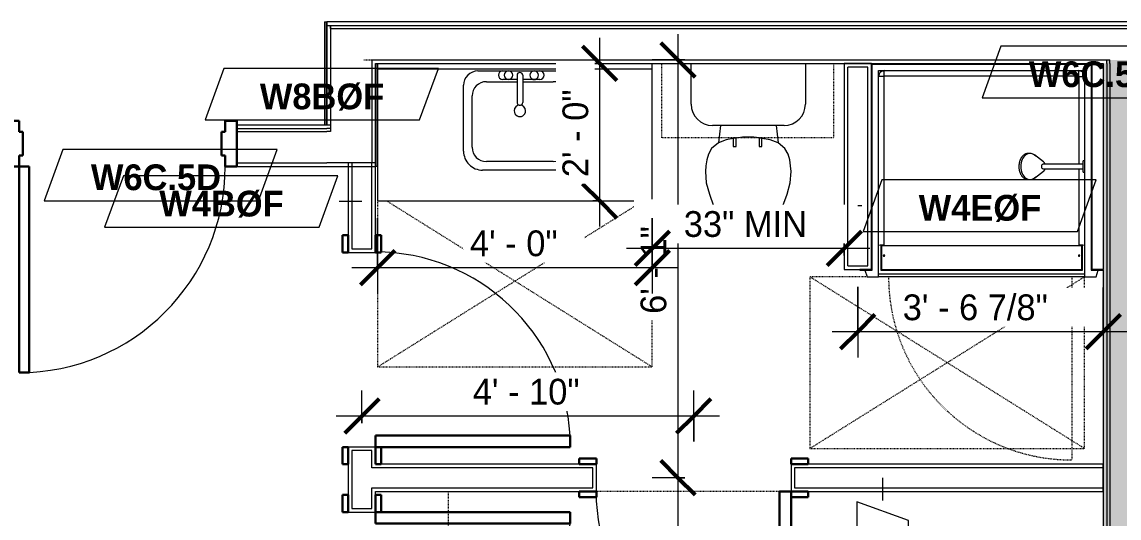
# Model space of a CAD drawing. Header units: inches. Extents: x -4010 to -1872, y 9846 to 12241.
# Drawn here: x -3128.9 to -2937.2, y 10294 to 10380.7 of the extents above; entities that cross this region are included whole.
import ezdxf

# ---------------------------------------------------------------- set-up
doc = ezdxf.new("R2010")
doc.units = ezdxf.units.IN
doc.header["$MEASUREMENT"] = 0
doc.linetypes.add('Dash', pattern=[0.25, 0.125, -0.125])
doc.linetypes.add('Dash 3_32_', pattern=[0.1875, 0.09375, -0.09375])
for name, color, linetype, lineweight in [('0-1', 7, 'Continuous', 5), ('0-3', 8, 'Continuous', 9), ('A-ANNO-DIMS', 211, 'Continuous', 9), ('A-ANNO-DIMS-48', 211, 'Continuous', 9), ('A-DETL-1', 90, 'Dash 3_32_', 18), ('A-DOOR-1', 7, 'Continuous', 9), ('A-DOOR-2', 10, 'Continuous', 30), ('A-DOOR-3', 31, 'Continuous', 9), ('A-DOOR-4', 31, 'Continuous', 30), ('A-DOOR-FRAM-2', 10, 'Continuous', 30), ('A-DOOR-FRAM-3', 31, 'Continuous', 30), ('A-GENM', 5, 'Continuous', 9), ('A-GENM-HDLN', 13, 'Dash', 9), ('A-WALL', 113, 'Continuous', 18), ('A-WALL-2', 250, 'Continuous', 18), ('A-WALL-3', 113, 'Continuous', 9), ('A-WALL-IDEN', 211, 'Continuous', 9), ('I-FURN', 30, 'Continuous', 9), ('I-FURN-HDLN', 30, 'Dash', 9), ('I-WALL-2', 241, 'Continuous', 5), ('I-WALL-3', 7, 'Continuous', 9), ('I-WALL-4', 2, 'Continuous', 9), ('P-SANR-FIXT', 6, 'Continuous', 9), ('P-SANR-FIXT-HDLN', 131, 'Dash', 9), ('Q-CASE', 31, 'Continuous', 9), ('Q-CASE-2', 31, 'Dash', 9)]:
    doc.layers.add(name, color=color, linetype=linetype, lineweight=lineweight)
doc.styles.add('Century Gothic', font='ufonts.com_century-gothic.ttf', dxfattribs={"height": 4.5})
doc.styles.add('Century Gothic_B', font='GOTHICB.TTF', dxfattribs={"height": 4.5})
doc.dimstyles.new('OD_1__HACK_2', dxfattribs={"dimscale": 12, "dimtxt": 4.698757, "dimasz": 0.5, "dimexe": 0.375, "dimexo": 0.25, "dimgap": 0.0625, "dimtad": 1, "dimdec": 4, "dimrnd": 0.0625, "dimzin": 3, "dimdsep": 46, "dimlunit": 4, "dimtxsty": 'Century Gothic', "dimblk1": 'OBLIQUE', "dimblk2": 'OBLIQUE', "dimsah": 1, "dimcen": 0.09, "dimdle": 0.375, "dimazin": 0, "dimtfac": 1, "dimtdec": 4, "dimtix": 1, "dimtmove": 0, "dimatfit": 3, "dimfxl": 1, "dimtvp": 1, "dimtfill": 1, "dimfrac": 2, "dimtolj": 1, "dimtzin": 0, "dimarcsym": 2})

# ---------------------------------------------------------------- blocks, each defined once
blk = doc.blocks.new('Basic Wall _ INT - W8BØF - _5_8 GYP - 2X8 WOOD_BATT_ - 5_8 GYP_ - ___-2320113-UNITS PLANS - 3RD FLOOR')
at = {"layer": 'I-WALL-3'}
for p, q in [((-3067.02, 10355.41), (-3067.02, 10373.41)), ((-3067.11, 10355.41), (-3067.15, 10355.41)), ((-3067.02, 10355.41), (-3067.11, 10355.41)), ((-3066.78, 10355.41), (-3067.02, 10355.41))]:
    blk.add_line(p, q, dxfattribs=at)
blk = doc.blocks.new('Basic Wall _ INT - W8BØF - _5_8 GYP - 2X8 WOOD_BATT_ - 5_8 GYP_ - ___-2320112-UNITS PLANS - 3RD FLOOR')
at = {"layer": 'I-WALL-3'}
for p, q in [((-3076.06, 10380.66), (-3075.77, 10380.66)), ((-3076.06, 10380.66), (-3076.06, 10362.66)), ((-3075.77, 10380.66), (-3075.77, 10362.66)), ((-3075.77, 10380.66), (-3075.69, 10380.66)), ((-3075.69, 10380.66), (-3075.65, 10380.66))]:
    blk.add_line(p, q, dxfattribs=at)
blk = doc.blocks.new('HOLLOW METAL - UNIT DOOR-2191978-UNITS PLANS - 3RD FLOOR')
at = {"layer": 'A-DOOR-1'}
blk.add_arc((18, 3.875), 36, 90, 180, dxfattribs=at)
at = {"layer": 'A-DOOR-2'}
for p, q in [((18, 39.875), (16.25, 39.875)), ((16.25, 39.875), (16.25, 3.875)), ((18, 3.875), (18, 39.875)), ((16.25, 3.875), (18, 3.875))]:
    blk.add_line(p, q, dxfattribs=at)
at = {"layer": 'A-DOOR-FRAM-2'}
for p, q in [((-18, 3.875), (-20, 3.875)), ((-20, 3.875), (-20, -4.125)), ((-18, 1.9375), (-18, 3.875)), ((18, 3.875), (18, 1.9375)), ((20, 3.875), (18, 3.875)), ((20, -4.125), (20, 3.875)), ((-17.375, 1.9375), (-18, 1.9375)), ((-17.375, -2.1875), (-17.375, 1.9375)), ((18, 1.9375), (17.375, 1.9375)), ((17.375, 1.9375), (17.375, -2.1875)), ((-18, -4.125), (-18, -2.1875)), ((-18, -2.1875), (-17.375, -2.1875)), ((17.375, -2.1875), (18, -2.1875)), ((18, -2.1875), (18, -4.125)), ((-20, -4.125), (-18, -4.125)), ((18, -4.125), (20, -4.125))]:
    blk.add_line(p, q, dxfattribs=at)
blk = doc.blocks.new('CTR - 1st Phase - Common Walls_rvt-1-UNITS PLANS - 3RD FLOOR')
at = {"layer": 'I-WALL-2'}
for points in [[(-2938.84, 9988.44), (-2938.84, 10374.04), (-2939.34, 10374.04), (-2939.34, 9988.44)], [(-2938.84, 9988.44), (-2933.34, 9988.44), (-2933.34, 10374.04), (-2938.84, 10374.04), (-2938.84, 9995.9)], [(-2939.96, 9988.44), (-2939.34, 9988.44), (-2939.34, 10373.41), (-2939.96, 10373.41), (-2939.96, 9995.9)]]:
    blk.add_hatch(color=256, dxfattribs=at).paths.add_polyline_path(points, flags=0)
at = {"layer": 'A-WALL-2'}
for p, q in [((-3075.65, 10380.04), (-3075.02, 10380.04)), ((-3075.02, 10380.04), (-3067.15, 10380.04)), ((-3075.02, 10379.54), (-3075.02, 10380.04)), ((-3075.02, 10380.04), (-3075.02, 10379.54)), ((-3075.02, 10379.54), (-3067.77, 10379.54)), ((-3075.02, 10379.54), (-3075.02, 10362.66)), ((-3067.77, 10379.54), (-3067.15, 10379.54)), ((-3067.15, 10380.04), (-2814.4, 10380.04)), ((-3067.15, 10379.54), (-2814.4, 10379.54)), ((-3067.77, 10374.04), (-3067.15, 10374.04)), ((-3067.77, 10374.04), (-3067.77, 10356.04)), ((-3067.15, 10374.04), (-2939.34, 10374.04)), ((-2939.34, 10374.04), (-2938.84, 10374.04)), ((-2939.34, 10373.41), (-2939.34, 10374.04)), ((-2939.34, 10374.04), (-2938.84, 10374.04)), ((-2938.84, 10373.41), (-2938.84, 10374.04)), ((-2939.34, 10373.41), (-2939.34, 9988.44)), ((-2938.84, 10373.41), (-2938.84, 9988.44)), ((-3091.4, 10362.04), (-3075.65, 10362.04)), ((-3075.02, 10362.66), (-3075.65, 10362.66)), ((-3075.02, 10362.04), (-3075.65, 10362.04)), ((-3075.02, 10362.66), (-3075.02, 10362.04)), ((-3075.02, 10362.66), (-3075.02, 10362.04)), ((-3075.02, 10362.04), (-3075.02, 10361.54)), ((-3075.02, 10362.04), (-3075.02, 10361.54)), ((-3091.4, 10361.54), (-3075.65, 10361.54)), ((-3075.02, 10361.54), (-3075.65, 10361.54)), ((-3091.4, 10356.04), (-3075.65, 10356.04)), ((-3075.02, 10356.04), (-3075.65, 10356.04)), ((-3067.77, 10356.04), (-3075.02, 10356.04))]:
    blk.add_line(p, q, dxfattribs=at)
at = {"layer": 'I-WALL-3'}
for p, q in [((-3067.15, 10380.66), (-3075.65, 10380.66)), ((-3075.65, 10380.66), (-3075.65, 10380.04)), ((-3075.65, 10380.04), (-3075.65, 10362.66)), ((-2814.4, 10380.66), (-3067.15, 10380.66)), ((-3067.15, 10373.41), (-2980.49, 10373.41)), ((-3067.15, 10355.41), (-3067.15, 10373.41)), ((-2941.99, 10373.41), (-2939.96, 10373.41)), ((-2939.96, 10373.41), (-2939.96, 10337.41)), ((-3075.65, 10362.66), (-3091.4, 10362.66)), ((-3091.4, 10355.41), (-3075.65, 10355.41)), ((-3075.65, 10355.41), (-3067.77, 10355.41)), ((-3067.77, 10355.41), (-3067.15, 10355.41)), ((-2939.96, 10337.29), (-2939.96, 9988.44))]:
    blk.add_line(p, q, dxfattribs=at)
at = {"layer": '0-3'}
for name in ['Basic Wall _ INT - W8BØF - _5_8 GYP - 2X8 WOOD_BATT_ - 5_8 GYP_ - ___-2320112-UNITS PLANS - 3RD FLOOR', 'Basic Wall _ INT - W8BØF - _5_8 GYP - 2X8 WOOD_BATT_ - 5_8 GYP_ - ___-2320113-UNITS PLANS - 3RD FLOOR']:
    blk.add_blockref(name, (0, 0), dxfattribs=at)
at = {"layer": '0-3', "rotation": 180}
blk.add_blockref('HOLLOW METAL - UNIT DOOR-2191978-UNITS PLANS - 3RD FLOOR', (-3111.4, 10359.29), dxfattribs=at)
blk = doc.blocks.new('SWING - SINGLE - FLUSH - 2-10 x 6-8 - PRIVACY-3199405-UNITS PLANS - 3RD FLOOR')
at = {"layer": 'A-DOOR-3'}
blk.add_arc((17, -2.37), 34.07, 180, 266.6343, dxfattribs=at)
at = {"layer": 'A-DOOR-4'}
for p, q in [((15, -2.37), (15, -36.38)), ((17, -2.37), (15, -2.37)), ((17, -2.37), (17, -36.38)), ((17, -36.38), (15, -36.38))]:
    blk.add_line(p, q, dxfattribs=at)
at = {"layer": 'A-DOOR-FRAM-3'}
for p, q in [((-20, 2.38), (-20, 3.38)), ((-20, 3.38), (-17, 3.38)), ((-17, 2.38), (-20, 2.38)), ((-17, 3.38), (-17, 2.38)), ((17, 2.38), (17, 3.38)), ((17, 3.38), (20, 3.38)), ((20, 2.38), (17, 2.38)), ((20, 3.38), (20, 2.38)), ((-20, -2.37), (-17, -2.37)), ((-20, -3.37), (-20, -2.37)), ((-17, -3.37), (-20, -3.37)), ((-17, -2.37), (-17, -3.37)), ((17, -2.37), (20, -2.37)), ((17, -3.37), (17, -2.37)), ((20, -3.37), (17, -3.37)), ((20, -2.37), (20, -3.37))]:
    blk.add_line(p, q, dxfattribs=at)
blk = doc.blocks.new('Bed-Standard - Queen 60_ x 79_-V40-UNITS PLANS - 3RD FLOOR')
at = {"layer": 'I-FURN'}
for p, q in [((-19.31, 37.2), (-19.31, -41.3)), ((40.69, -41.3), (40.69, 37.2)), ((-16.31, 35.7), (-16.31, 23.7)), ((-16.31, 35.7), (37.69, 35.7)), ((37.69, 35.7), (37.69, 23.7)), ((40.69, 23.7), (-19.31, 17.13)), ((-16.31, 23.7), (37.69, 23.7)), ((-19.31, -41.3), (40.69, -41.3))]:
    blk.add_line(p, q, dxfattribs=at)
at = {"layer": 'I-FURN-HDLN'}
for p, q in [((58.69, -77.3), (58.69, 37.2)), ((64.69, -68.86), (64.69, 13.39)), ((-55.31, -17.36), (-55.31, -51.36)), ((64.69, -77.3), (64.69, -75.61)), ((-55.31, -77.3), (-7.94, -77.3)), ((-5.44, -77.3), (55.06, -77.3)), ((57.56, -77.3), (58.94, -77.3)), ((63.69, -77.3), (64.69, -77.3))]:
    blk.add_line(p, q, dxfattribs=at)
blk = doc.blocks.new('M_Sink Vanity-Square - 500 x 440mm-1372835-UNITS PLANS - 3RD FLOOR')
at = {"layer": 'P-SANR-FIXT'}
for p, q in [((-5.72, 10.23), (7.14, 10.23)), ((-5.22, 8.73), (6.46, 8.73)), ((-9.22, -4.59), (-9.22, 6.73)), ((-7.72, -2.72), (-7.72, 6.23)), ((8.96, 6.23), (8.96, -2.72)), ((10.46, 6.91), (10.46, -4.59)), ((0.12, -6.33), (0.12, -1.59)), ((1.12, -6.33), (1.12, -1.59)), ((0.12, -5.22), (-5.22, -5.22)), ((-2.88, -5.59), (0.12, -5.59)), ((6.46, -5.22), (1.12, -5.22)), ((1.12, -5.59), (3.62, -5.59)), ((7.96, -7.09), (-6.72, -7.09)), ((3.62, -7.09), (-2.88, -7.09))]:
    blk.add_line(p, q, dxfattribs=at)
for centre, radius, start, end in [((-5.72, 6.73), 3.5, 90, 180), ((7.14, 6.91), 3.32, 360, 90), ((-5.22, 6.23), 2.5, 90, 180), ((6.46, 6.23), 2.5, 360, 90), ((0.62, -0.13), 1, 360, 180), ((0.62, -0.13), 1, 180, 0), ((0.62, -1.59), 0.5, 360, 180), ((-5.22, -2.72), 2.5, 180, 270), ((6.46, -2.72), 2.5, 270, 360), ((-6.72, -4.59), 2.5, 180, 270), ((-2.88, -6.34), 0.75, 90, 270), ((-1.88, -6.34), 0.75, 360, 180), ((2.62, -6.34), 0.75, 0, 180), ((3.62, -6.34), 0.75, 270, 90), ((7.96, -4.59), 2.5, 270, 0), ((-1.88, -6.34), 0.75, 180, 0), ((0.62, -6.33), 0.5, 180, 0), ((2.62, -6.34), 0.75, 180, 0)]:
    blk.add_arc(centre, radius, start, end, dxfattribs=at)
blk = doc.blocks.new('Toilet-Domestic-3D - Toilet-Domestic-3D-1352612-UNITS PLANS - 3RD FLOOR')
at = {"layer": 'P-SANR-FIXT'}
for p, q in [((-9.98, 11.75), (-9.98, 18.86)), ((9.98, 18.86), (9.98, 11.75)), ((6.25, 8.02), (-6.25, 8.02)), ((-4.86, 8.02), (-5.21, 5)), ((4.86, 8.02), (5.21, 5)), ((-1, 6), (-2.12, 5.8)), ((1, 6), (-1, 6)), ((1.89, 5.84), (1, 6)), ((3.84, 5.5), (2.38, 5.76)), ((-6.4, 4), (-6.97, 3)), ((-5.21, 5), (-6.4, 4)), ((-3.84, 5.5), (-5.21, 5)), ((-2.61, 5.72), (-3.84, 5.5)), ((5.21, 5), (3.84, 5.5)), ((6.4, 4), (5.21, 5)), ((6.97, 3), (6.4, 4)), ((-7.24, 2), (-7.41, 1)), ((-6.97, 3), (-7.24, 2)), ((7.24, 2), (6.97, 3)), ((7.41, 1), (7.24, 2)), ((-7.41, 1), (-7.5, 0)), ((-7.5, 0), (-7.33, -1.99)), ((7.33, -1.99), (7.5, 0)), ((7.5, 0), (7.41, 1)), ((-7.33, -1.99), (-6.79, -4)), ((6.79, -4), (7.33, -1.99)), ((-6.79, -4), (-6.06, -6)), ((6.06, -6), (6.79, -4)), ((-6.06, -6), (-5.13, -8)), ((5.13, -8), (6.06, -6)), ((-5.13, -8), (-3.74, -10)), ((3.74, -10), (5.13, -8)), ((-3.74, -10), (-2.74, -11)), ((-2.74, -11), (-1.87, -11.5)), ((-1.87, -11.5), (-0.5, -12)), ((0.5, -12), (1.87, -11.5)), ((1.87, -11.5), (2.74, -11)), ((2.74, -11), (3.74, -10)), ((-0.5, -12), (0.5, -12))]:
    blk.add_line(p, q, dxfattribs=at)
for centre, start, end in [((-6.25, 11.75), 180, 270), ((6.25, 11.75), 270, 360)]:
    blk.add_arc(centre, 3.73, start, end, dxfattribs=at)
blk = doc.blocks.new('Bath Vanity - Bath Vanity 48_-3150017-UNITS PLANS - 3RD FLOOR')
at = {"layer": 'Q-CASE'}
for p, q in [((24.74, 24), (-23.26, 24)), ((-23.26, 24), (-23.26, 1)), ((24.74, 1), (24.74, 24))]:
    blk.add_line(p, q, dxfattribs=at)
blk = doc.blocks.new('ADA Clearances - 30_x48_-3255449-UNITS PLANS - 3RD FLOOR')
at = {"layer": 'A-GENM-HDLN'}
for p, q in [((15, -24), (-15, 24)), ((-15, -24), (15, 24)), ((15, 24), (-15, 24)), ((15, -24), (15, 24)), ((-15, -14), (-15, -24)), ((-15, -24), (15, -24))]:
    blk.add_line(p, q, dxfattribs=at)
blk = doc.blocks.new('ADA Clearances - 30_x48_-V33-UNITS PLANS - 3RD FLOOR')
at = {"layer": 'A-GENM-HDLN'}
for p, q in [((-14, -22.41), (15, 24)), ((15, 24), (-14, 24)), ((15, -24), (15, 24)), ((15, -24), (-14, 22.41)), ((-14, -24), (-8, -24)), ((-5, -24), (15, -24))]:
    blk.add_line(p, q, dxfattribs=at)
blk = doc.blocks.new('BATHROOM MIRROR - BATHROOM MIRROR 48_-3123886-UNITS PLANS - 3RD FLOOR')
at = {"layer": 'Q-CASE'}
for p, q in [((-23.26, -23), (24.74, -23)), ((-23.26, -23), (-23.26, -24)), ((24.74, -24), (24.74, -23)), ((24.74, -24), (-23.26, -24))]:
    blk.add_line(p, q, dxfattribs=at)
blk = doc.blocks.new('300 Series Wall Hung Cabinet_326 - 30_-2909953-UNITS PLANS - 3RD FLOOR')
at = {"layer": 'Q-CASE'}
for p, q in [((-2.01, 14.69), (-2.5, 14.69)), ((-2.5, 14.69), (-2.5, 13.19)), ((-2.01, 13.19), (-2.01, 14.69)), ((2.49, 14.69), (2, 14.69)), ((2, 14.69), (2, 13.19)), ((2.49, 13.19), (2.49, 14.69)), ((-2.01, 13.19), (-2.5, 13.19)), ((2.49, 13.19), (2, 13.19))]:
    blk.add_line(p, q, dxfattribs=at)
at = {"layer": 'Q-CASE-2'}
for p, q in [((-15, 0.19), (-15, 13.19)), ((-15, 13.19), (15, 13.19)), ((15, 13.19), (15, 0.19)), ((15, 0.19), (-15, 0.19))]:
    blk.add_line(p, q, dxfattribs=at)
blk = doc.blocks.new('SWING - SINGLE - FLUSH - 2-10 x 6-8 - PRIVACY-3199407-UNITS PLANS - 3RD FLOOR')
at = {"layer": 'A-DOOR-3'}
blk.add_arc((17, 2.37), 34.07, 93.3657, 180, dxfattribs=at)
at = {"layer": 'A-DOOR-4'}
for p, q in [((15, 2.37), (15, 36.38)), ((17, 36.38), (15, 36.38)), ((17, 2.37), (17, 36.38)), ((17, 2.37), (15, 2.37))]:
    blk.add_line(p, q, dxfattribs=at)
at = {"layer": 'A-DOOR-FRAM-3'}
for p, q in [((-17, 3.37), (-20, 3.37)), ((-20, 3.37), (-20, 2.37)), ((-20, 2.37), (-17, 2.37)), ((-17, 2.37), (-17, 3.37)), ((20, 3.37), (17, 3.37)), ((17, 3.37), (17, 2.37)), ((17, 2.37), (20, 2.37)), ((20, 2.37), (20, 3.37)), ((-17, -2.38), (-20, -2.38)), ((-20, -2.38), (-20, -3.38)), ((-20, -3.38), (-17, -3.38)), ((-17, -3.38), (-17, -2.38)), ((20, -2.38), (17, -2.38)), ((17, -2.38), (17, -3.38)), ((17, -3.38), (20, -3.38)), ((20, -3.38), (20, -2.38))]:
    blk.add_line(p, q, dxfattribs=at)
blk = doc.blocks.new('4LBS24238A75FTB_V2 - 4LBS24238A75FTB_V2-V28-UNITS PLANS - 3RD FLOOR')
at = {"layer": 'P-SANR-FIXT'}
for p, q in [((0, -0.5), (38.5, -0.5)), ((0, -36.5), (0, -0.5)), ((0.12, -36.62), (0.12, -0.63)), ((0.12, -0.63), (38.38, -0.63)), ((1.25, -37.75), (1.25, -1.75)), ((1.25, -1.75), (37.25, -1.75)), ((1.73, -1.9), (1.7, -1.92)), ((1.78, -1.87), (1.75, -1.89)), ((2.01, -1.78), (1.93, -1.8)), ((2.25, -1.77), (2.25, -1.75)), ((36.25, -1.77), (2.25, -1.77)), ((36.25, -1.77), (36.25, -1.75)), ((36.57, -1.8), (36.49, -1.78)), ((36.8, -1.92), (36.77, -1.9)), ((37.25, -1.75), (37.25, -17.52)), ((38.38, -0.63), (38.38, -36.62)), ((38.5, -0.5), (38.5, -36.5)), ((1.3, -2.43), (1.28, -2.51)), ((1.42, -2.2), (1.4, -2.23)), ((1.58, -2.01), (1.51, -2.08)), ((2.2, -32.27), (2.2, -2.75)), ((36.25, -2.7), (2.25, -2.7)), ((36.3, -18.11), (36.3, -2.75)), ((36.99, -2.08), (36.92, -2.01)), ((37.1, -2.23), (37.08, -2.2)), ((37.22, -2.51), (37.2, -2.43)), ((36.3, -32.27), (36.3, -18.89)), ((37.25, -19.48), (37.25, -37.75)), ((1.62, -32.27), (1.62, -36.62)), ((36.75, -32.38), (1.75, -32.38)), ((1.75, -32.38), (1.75, -36.5)), ((2.2, -32.27), (36.3, -32.27)), ((36.75, -36.5), (36.75, -32.38)), ((36.88, -36.62), (36.88, -32.27)), ((0, -36.5), (-2.02, -36.5)), ((-2.02, -36.5), (-2.02, -36.62)), ((-2.02, -36.62), (0.12, -36.62)), ((-1.13, -36.62), (-0.75, -37.75)), ((-0.75, -37.75), (1.25, -37.75)), ((1.25, -37.25), (37.25, -37.25)), ((1.25, -37.75), (1.25, -37.25)), ((37.25, -37.75), (1.25, -37.75)), ((1.62, -36.62), (36.88, -36.62)), ((1.75, -36.5), (36.75, -36.5)), ((37.25, -37.25), (37.25, -37.75)), ((37.25, -37.75), (39.25, -37.75)), ((38.38, -36.62), (40.52, -36.62)), ((40.52, -36.5), (38.5, -36.5)), ((39.25, -37.75), (39.63, -36.62)), ((40.52, -36.62), (40.52, -36.5))]:
    blk.add_line(p, q, dxfattribs=at)
for centre, radius, start, end in [((2.25, -2.75), 1, 90, 180), ((36.25, -2.75), 1, 0, 90), ((2.2, -34.06), 0.125, 0, 180), ((2.2, -34.06), 0.125, 180, 0), ((36.3, -34.06), 0.125, 0, 180), ((36.3, -34.06), 0.125, 180, 0)]:
    blk.add_arc(centre, radius, start, end, dxfattribs=at)
for centre, start_param, end_param in [((2.2, -32.28), 1.570796, 3.141593), ((36.3, -32.28), 0, 1.570796)]:
    blk.add_ellipse(centre, major_axis=(0.95, 0), ratio=0.019505, start_param=start_param, end_param=end_param, dxfattribs=at)
for points, knots in [([(2.25, -1.77), (2.18, -1.77), (2.05, -1.78), (1.8, -1.86), (1.52, -2.04), (1.34, -2.32), (1.26, -2.57), (1.25, -2.7), (1.25, -2.77)], [0, 0, 0, 0, 0.125, 0.25, 0.5, 0.75, 0.875, 1, 1, 1, 1]), ([(1.75, -1.88), (1.77, -1.87), (1.86, -1.82), (2.03, -1.77), (2.17, -1.75), (2.25, -1.75)], [-0.3333068, -0.3333068, -0.3333068, -0.3333068, -0.2857143, -0.1428571, 0, 0, 0, 0]), ([(36.25, -1.75), (36.31, -1.75), (36.42, -1.76), (36.59, -1.8), (36.7, -1.85), (36.75, -1.88)], [-1, -1, -1, -1, -0.8928571, -0.7857143, -0.6666667, -0.6666667, -0.6666667, -0.6666667]), ([(37.25, -2.77), (37.25, -2.7), (37.24, -2.57), (37.16, -2.32), (36.98, -2.04), (36.7, -1.86), (36.45, -1.78), (36.32, -1.77), (36.25, -1.77)], [0, 0, 0, 0, 0.125, 0.25, 0.5, 0.75, 0.875, 1, 1, 1, 1]), ([(36.75, -1.88), (36.79, -1.91), (36.89, -1.97), (36.97, -2.05), (37.01, -2.1)], [-0.6665731, -0.6665731, -0.6665731, -0.6665731, -0.5714286, -0.4475924, -0.4475924, -0.4475924, -0.4475924]), ([(1.38, -2.25), (1.41, -2.21), (1.47, -2.12), (1.54, -2.04), (1.59, -2)], [-0.6665731, -0.6665731, -0.6665731, -0.6665731, -0.5714286, -0.4611793, -0.4611793, -0.4611793, -0.4611793]), ([(2.25, -2.7), (2.24, -2.7), (2.24, -2.7), (2.23, -2.7), (2.22, -2.71), (2.22, -2.71), (2.21, -2.72), (2.21, -2.73), (2.2, -2.74), (2.2, -2.74), (2.2, -2.75), (2.2, -2.75)], [-1, -1, -1, -1, -0.833333, -0.75, -0.666667, -0.583333, -0.416667, -0.333333, -0.208333, -0.083333, 0, 0, 0, 0]), ([(36.3, -2.75), (36.3, -2.74), (36.3, -2.74), (36.3, -2.73), (36.29, -2.72), (36.29, -2.72), (36.28, -2.71), (36.27, -2.71), (36.26, -2.7), (36.26, -2.7), (36.25, -2.7), (36.25, -2.7)], [-1, -1, -1, -1, -0.833333, -0.75, -0.666667, -0.583333, -0.416667, -0.333333, -0.208333, -0.083333, 0, 0, 0, 0]), ([(37.12, -2.25), (37.13, -2.27), (37.16, -2.33), (37.18, -2.38), (37.19, -2.42)], [-0.3333068, -0.3333068, -0.3333068, -0.3333068, -0.2857143, -0.2174647, -0.2174647, -0.2174647, -0.2174647])]:
    blk.add_open_spline(points, degree=3, knots=knots, dxfattribs=at)
for points in [[(1.63, -1.97), (1.67, -1.94), (1.71, -1.91), (1.75, -1.88)], [(2.25, -2.7), (2.25, -2.62), (2.25, -2.45), (2.25, -2.22), (2.25, -2.03), (2.25, -1.88), (2.25, -1.82), (2.25, -1.8)], [(36.25, -2.7), (36.25, -2.62), (36.25, -2.45), (36.25, -2.22), (36.25, -2.03), (36.25, -1.88), (36.25, -1.82), (36.25, -1.8)], [(1.25, -2.75), (1.25, -2.74), (1.25, -2.72), (1.25, -2.71)], [(2.2, -2.75), (2.12, -2.75), (1.95, -2.75), (1.72, -2.75), (1.52, -2.76), (1.37, -2.76), (1.27, -2.76), (1.25, -2.77), (1.25, -2.77)], [(1.35, -2.32), (1.36, -2.3), (1.37, -2.27), (1.38, -2.25)], [(36.3, -2.75), (36.38, -2.75), (36.55, -2.75), (36.78, -2.75), (36.98, -2.76), (37.13, -2.76), (37.23, -2.76), (37.25, -2.77), (37.25, -2.77)], [(37.04, -2.14), (37.07, -2.18), (37.09, -2.21), (37.12, -2.25)], [(37.25, -2.67), (37.25, -2.7), (37.25, -2.72), (37.25, -2.75)]]:
    blk.add_open_spline(points, degree=3, dxfattribs=at)
at = {"layer": 'P-SANR-FIXT-HDLN'}
blk.add_line((35, -37.75), (35, -69.75), dxfattribs=at)
blk.add_arc((35, -37.75), 32, 180, 270, dxfattribs=at)
blk = doc.blocks.new('Shower Head - Shower Head-3260035-UNITS PLANS - 3RD FLOOR')
at = {"layer": 'P-SANR-FIXT'}
for p, q in [((-2.28, 9.81), (-2.28, 9.54)), ((2.28, 9.54), (2.28, 9.81)), ((-2.02, 8.78), (-0.84, 7.19)), ((0.84, 7.19), (2.02, 8.78)), ((-0.39, 7.27), (-0.39, 6.01)), ((0.39, 6.01), (0.39, 7.27)), ((-0.98, 0.26), (-0.98, 0)), ((-0.98, 0.26), (0.98, 0.26)), ((0.98, 0), (-0.98, 0)), ((-0.39, 1), (-0.39, 0.26)), ((0.39, 0.26), (0.39, 1)), ((0.98, 0), (0.98, 0.26))]:
    blk.add_line(p, q, dxfattribs=at)
at = {"layer": 'P-SANR-FIXT', "flags": 128}
for points in [[(0, 11.49), (-0.09, 11.49), (-0.18, 11.48), (-0.27, 11.48), (-0.35, 11.47), (-0.44, 11.46), (-0.53, 11.44), (-0.62, 11.43), (-0.7, 11.41), (-0.79, 11.39), (-0.87, 11.36), (-0.95, 11.34), (-1.03, 11.31), (-1.11, 11.28), (-1.19, 11.25), (-1.26, 11.21), (-1.34, 11.17), (-1.41, 11.13), (-1.48, 11.09), (-1.55, 11.05), (-1.61, 11), (-1.68, 10.95), (-1.74, 10.9), (-1.8, 10.85), (-1.85, 10.8), (-1.9, 10.74), (-1.95, 10.69), (-2, 10.63), (-2.04, 10.57), (-2.08, 10.51), (-2.12, 10.44), (-2.15, 10.38), (-2.18, 10.31), (-2.21, 10.25), (-2.23, 10.18), (-2.25, 10.11), (-2.26, 10.04), (-2.27, 9.97), (-2.28, 9.9), (-2.28, 9.83), (-2.28, 9.81)], [(2.28, 9.81), (2.28, 9.88), (2.28, 9.95), (2.27, 10.02), (2.25, 10.09), (2.24, 10.16), (2.21, 10.23), (2.19, 10.3), (2.16, 10.36), (2.13, 10.43), (2.09, 10.49), (2.05, 10.55), (2.01, 10.61), (1.97, 10.67), (1.92, 10.73), (1.86, 10.79), (1.81, 10.84), (1.75, 10.89), (1.69, 10.94), (1.63, 10.99), (1.57, 11.04), (1.5, 11.08), (1.43, 11.12), (1.36, 11.16), (1.28, 11.2), (1.21, 11.24), (1.13, 11.27), (1.05, 11.3), (0.97, 11.33), (0.89, 11.36), (0.81, 11.38), (0.72, 11.4), (0.64, 11.42), (0.55, 11.44), (0.47, 11.45), (0.38, 11.46), (0.29, 11.47), (0.2, 11.48), (0.11, 11.49), (0.02, 11.49), (0, 11.49)], [(-0.84, 7.19), (-0.81, 7.16), (-0.79, 7.13), (-0.76, 7.1), (-0.73, 7.08), (-0.7, 7.05), (-0.68, 7.03), (-0.65, 7.01), (-0.62, 6.98), (-0.59, 6.97), (-0.56, 6.95), (-0.53, 6.93), (-0.49, 6.91), (-0.46, 6.9), (-0.43, 6.89), (-0.4, 6.87)], [(-0.39, 6.01), (-0.39, 5.81), (-0.39, 5.6), (-0.39, 5.38), (-0.39, 5.15), (-0.39, 4.92), (-0.39, 4.68), (-0.39, 4.43), (-0.39, 4.18), (-0.39, 3.93), (-0.39, 3.67), (-0.39, 3.4), (-0.39, 3.13), (-0.39, 2.86), (-0.39, 2.59), (-0.39, 2.31), (-0.39, 2.03), (-0.39, 1.75), (-0.39, 1.46), (-0.39, 1.18), (-0.39, 1)], [(0.39, 6.87), (0.43, 6.88), (0.46, 6.9), (0.49, 6.91), (0.52, 6.93), (0.55, 6.94), (0.58, 6.96), (0.61, 6.98), (0.64, 7), (0.67, 7.03), (0.7, 7.05), (0.73, 7.07), (0.76, 7.1), (0.78, 7.13), (0.81, 7.16), (0.83, 7.19), (0.84, 7.19)], [(0.39, 1), (0.39, 1.29), (0.39, 1.57), (0.39, 1.85), (0.39, 2.13), (0.39, 2.41), (0.39, 2.69), (0.39, 2.96), (0.39, 3.23), (0.39, 3.5), (0.39, 3.76), (0.39, 4.02), (0.39, 4.27), (0.39, 4.52), (0.39, 4.77), (0.39, 5), (0.39, 5.23), (0.39, 5.46), (0.39, 5.67), (0.39, 5.88), (0.39, 6.01)]]:
    blk.add_lwpolyline(points, dxfattribs=at)
at = {"layer": 'P-SANR-FIXT'}
for centre, major_axis, start_param, end_param in [((0, 9.54), (-2.28, 0), 4.712389, 6.956384), ((0, 9.54), (2.28, 0), 5.609987, 7.853982), ((0, 7.27), (-0.394, 0), 4.712389, 6.283185), ((0, 7.27), (-0.394, 0), 3.141593, 4.712389)]:
    blk.add_ellipse(centre, major_axis=major_axis, ratio=0.707107, start_param=start_param, end_param=end_param, dxfattribs=at)
blk = doc.blocks.new('DIMBLOCK78-UNITS PLANS - 3RD FLOOR')
at = {"layer": 'A-ANNO-DIMS-48'}
for p, q in [((-3014.31, 10378.54), (-3014.31, 10301.04)), ((-3013.06, 10374.04), (-3018.81, 10374.04)), ((-3014.31, 10374.04), (-3013.06, 10374.04)), ((-3013.06, 10301.04), (-3018.81, 10301.04)), ((-3014.31, 10301.04), (-3013.06, 10301.04))]:
    blk.add_line(p, q, dxfattribs=at)
at = {"layer": 'A-ANNO-DIMS-48', "lineweight": 50}
for p, q in [((-3014.31, 10374.04), (-3017.31, 10377.04)), ((-3014.31, 10374.04), (-3011.31, 10371.04)), ((-3014.31, 10301.04), (-3017.31, 10304.04)), ((-3014.31, 10301.04), (-3011.31, 10298.04))]:
    blk.add_line(p, q, dxfattribs=at)
at = {"layer": 'A-ANNO-DIMS-48', "color": 0, "insert": (-3020.83, 10329.67), "char_height": 4.5, "width": 18.8845, "attachment_point": 1, "rotation": 90, "line_spacing_factor": 0.984502, "style": 'Century Gothic', "bg_fill": 3, "box_fill_scale": 1.25, "bg_fill_color": 256, "bg_fill_true_color": 13158600, "bg_fill_transparency": 0}
blk.add_mtext('6\' - 1"', dxfattribs=at)
blk = doc.blocks.new('_Oblique')
at = {"color": 0, "linetype": 'ByBlock', "lineweight": -2}
blk.add_line((-0.5, -0.5), (0.5, 0.5), dxfattribs=at)
blk = doc.blocks.new('DIMBLOCK79-UNITS PLANS - 3RD FLOOR')
at = {"layer": 'A-ANNO-DIMS-48', "lineweight": 50}
for p, q in [((-3014.31, 10301.04), (-3017.31, 10304.04)), ((-3014.31, 10301.04), (-3011.31, 10298.04)), ((-3014.31, 10182.04), (-3017.31, 10185.04)), ((-3014.31, 10182.04), (-3011.31, 10179.04))]:
    blk.add_line(p, q, dxfattribs=at)
at = {"layer": 'A-ANNO-DIMS-48'}
for p, q in [((-3013.06, 10301.04), (-3018.81, 10301.04)), ((-3014.31, 10301.04), (-3014.31, 10182.04)), ((-3014.31, 10301.04), (-3013.06, 10301.04)), ((-3013.06, 10182.04), (-3018.81, 10182.04)), ((-3014.31, 10182.04), (-3013.06, 10182.04))]:
    blk.add_line(p, q, dxfattribs=at)
at = {"layer": 'A-ANNO-DIMS-48', "color": 0, "insert": (-3020.83, 10231.92), "char_height": 4.5, "width": 23.091, "attachment_point": 1, "rotation": 90, "line_spacing_factor": 0.984502, "style": 'Century Gothic', "bg_fill": 3, "box_fill_scale": 1.25, "bg_fill_color": 256, "bg_fill_true_color": 13158600, "bg_fill_transparency": 0}
blk.add_mtext('9\' - 11"', dxfattribs=at)
blk = doc.blocks.new('DIMBLOCK86-UNITS PLANS - 3RD FLOOR')
at = {"layer": 'A-ANNO-DIMS-48'}
for p, q in [((-3069.52, 10310.58), (-3069.52, 10316.32)), ((-3011.52, 10307.41), (-3011.52, 10316.32)), ((-3007.02, 10311.82), (-3074.02, 10311.82)), ((-3069.52, 10311.82), (-3069.52, 10310.58)), ((-3011.52, 10311.82), (-3011.52, 10307.41))]:
    blk.add_line(p, q, dxfattribs=at)
at = {"layer": 'A-ANNO-DIMS-48', "lineweight": 50}
for p, q in [((-3069.52, 10311.82), (-3066.52, 10314.82)), ((-3011.52, 10311.82), (-3008.52, 10314.82)), ((-3069.52, 10311.82), (-3072.52, 10308.82)), ((-3011.52, 10311.82), (-3014.52, 10308.82))]:
    blk.add_line(p, q, dxfattribs=at)
at = {"layer": 'A-ANNO-DIMS-48', "color": 0, "insert": (-3050.15, 10318.34), "char_height": 4.5, "width": 23.091, "attachment_point": 1, "line_spacing_factor": 0.984502, "style": 'Century Gothic', "bg_fill": 3, "box_fill_scale": 1.25, "bg_fill_color": 256, "bg_fill_true_color": 13158600, "bg_fill_transparency": 0}
blk.add_mtext('4\' - 10"', dxfattribs=at)
blk = doc.blocks.new('DIMBLOCK209-UNITS PLANS - 3RD FLOOR')
at = {"layer": 'A-ANNO-DIMS-48'}
for p, q in [((-3066.77, 10346.41), (-3066.77, 10333.24)), ((-3066.77, 10337.74), (-3066.77, 10346.41)), ((-3018.77, 10346.41), (-3018.77, 10333.24)), ((-3018.77, 10337.74), (-3018.77, 10346.41)), ((-3014.27, 10337.74), (-3071.27, 10337.74))]:
    blk.add_line(p, q, dxfattribs=at)
at = {"layer": 'A-ANNO-DIMS-48', "lineweight": 50}
for p, q in [((-3066.77, 10337.74), (-3063.77, 10340.74)), ((-3018.77, 10337.74), (-3015.77, 10340.74)), ((-3066.77, 10337.74), (-3069.77, 10334.74)), ((-3018.77, 10337.74), (-3021.77, 10334.74))]:
    blk.add_line(p, q, dxfattribs=at)
at = {"layer": 'A-ANNO-DIMS-48', "color": 0, "insert": (-3050.64, 10344.25), "char_height": 4.5, "width": 18.8845, "attachment_point": 1, "line_spacing_factor": 0.984502, "style": 'Century Gothic', "bg_fill": 3, "box_fill_scale": 1.25, "bg_fill_color": 256, "bg_fill_true_color": 13158600, "bg_fill_transparency": 0}
blk.add_mtext('4\' - 0"', dxfattribs=at)
blk = doc.blocks.new('DIMBLOCK210-UNITS PLANS - 3RD FLOOR')
at = {"layer": 'A-ANNO-DIMS-48'}
for p, q in [((-3027.95, 10344.91), (-3027.95, 10377.91)), ((-3029.19, 10373.41), (-3023.45, 10373.41)), ((-3027.95, 10373.41), (-3029.19, 10373.41)), ((-3029.19, 10349.41), (-3023.45, 10349.41)), ((-3027.95, 10349.41), (-3029.19, 10349.41))]:
    blk.add_line(p, q, dxfattribs=at)
at = {"layer": 'A-ANNO-DIMS-48', "lineweight": 50}
for p, q in [((-3027.95, 10373.41), (-3030.95, 10376.41)), ((-3027.95, 10373.41), (-3024.95, 10370.41)), ((-3027.95, 10349.41), (-3030.95, 10352.41)), ((-3027.95, 10349.41), (-3024.95, 10346.41))]:
    blk.add_line(p, q, dxfattribs=at)
at = {"layer": 'A-ANNO-DIMS-48', "color": 0, "insert": (-3034.47, 10353.55), "char_height": 4.5, "width": 18.8845, "attachment_point": 1, "rotation": 90, "line_spacing_factor": 0.984502, "style": 'Century Gothic', "bg_fill": 3, "box_fill_scale": 1.25, "bg_fill_color": 256, "bg_fill_true_color": 13158600, "bg_fill_transparency": 0}
blk.add_mtext('2\' - 0"', dxfattribs=at)
blk = doc.blocks.new('DIMBLOCK211-UNITS PLANS - 3RD FLOOR')
at = {"layer": 'A-ANNO-DIMS-48'}
for p, q in [((-3018.77, 10346.41), (-3018.77, 10336.6)), ((-3018.77, 10341.1), (-3018.77, 10346.41)), ((-2985.24, 10339.86), (-2985.24, 10345.6)), ((-2980.74, 10341.1), (-3023.27, 10341.1)), ((-2985.24, 10341.1), (-2985.24, 10339.86))]:
    blk.add_line(p, q, dxfattribs=at)
at = {"layer": 'A-ANNO-DIMS-48', "lineweight": 50}
for p, q in [((-3018.77, 10341.1), (-3015.77, 10344.1)), ((-2985.24, 10341.1), (-2982.24, 10344.1)), ((-3018.77, 10341.1), (-3021.77, 10338.1)), ((-2985.24, 10341.1), (-2988.24, 10338.1))]:
    blk.add_line(p, q, dxfattribs=at)
at = {"layer": 'A-ANNO-DIMS-48', "color": 0, "insert": (-3013.27, 10347.62), "char_height": 4.5, "width": 27.029, "attachment_point": 1, "line_spacing_factor": 0.984502, "style": 'Century Gothic', "bg_fill": 3, "box_fill_scale": 1.25, "bg_fill_color": 256, "bg_fill_true_color": 13158600, "bg_fill_transparency": 0}
blk.add_mtext('33" MIN', dxfattribs=at)
blk = doc.blocks.new('DIMBLOCK212-UNITS PLANS - 3RD FLOOR')
at = {"layer": 'A-ANNO-DIMS-48'}
for p, q in [((-2982.86, 10334.41), (-2982.86, 10322.05)), ((-2982.86, 10326.55), (-2982.86, 10334.41)), ((-2939.96, 10334.29), (-2939.96, 10322.05)), ((-2939.96, 10326.55), (-2939.96, 10334.29)), ((-2935.46, 10326.55), (-2987.36, 10326.55))]:
    blk.add_line(p, q, dxfattribs=at)
at = {"layer": 'A-ANNO-DIMS-48', "lineweight": 50}
for p, q in [((-2982.86, 10326.55), (-2979.86, 10329.55)), ((-2939.96, 10326.55), (-2936.96, 10329.55)), ((-2982.86, 10326.55), (-2985.86, 10323.55)), ((-2939.96, 10326.55), (-2942.96, 10323.55))]:
    blk.add_line(p, q, dxfattribs=at)
at = {"layer": 'A-ANNO-DIMS-48', "color": 0, "insert": (-2975.02, 10333.07), "char_height": 4.5, "width": 32.6676, "attachment_point": 1, "line_spacing_factor": 0.984502, "style": 'Century Gothic', "bg_fill": 3, "box_fill_scale": 1.25, "bg_fill_color": 256, "bg_fill_true_color": 13158600, "bg_fill_transparency": 0}
blk.add_mtext('3\' - 6 7/8"', dxfattribs=at)
blk = doc.blocks.new('Wall Tag - Arch Wall-3956453-UNITS PLANS - 3RD FLOOR')
at = {"layer": 'A-WALL-IDEN'}
for p, q in [((-0.3561, 0.0937), (-0.4244, -0.0937)), ((0.4244, 0.0937), (-0.3561, 0.0937)), ((0.3561, -0.0937), (0.4244, 0.0937)), ((-0.4244, -0.0937), (0.3561, -0.0937))]:
    blk.add_line(p, q, dxfattribs=at)

msp = doc.modelspace()

# ---------------------------------------------------------------- linework, layer by layer
at = {"layer": 'A-DETL-1'}
for p, q in [((-3069.16194, 10374.0394), (-2941.48929, 10374.0394)), ((-2976.78554, 10303.4144), (-2982.78554, 10303.4144))]:
    msp.add_line(p, q, dxfattribs=at)
at = {"layer": 'A-WALL'}
for p, q in [((-2984.61015, 10338.0394), (-2984.61015, 10372.7894)), ((-2981.11015, 10372.7894), (-2984.61015, 10372.7894)), ((-2981.11015, 10338.0394), (-2981.11015, 10372.7894)), ((-3071.27374, 10356.03481), (-3071.27374, 10341.0394)), ((-3067.77374, 10341.0394), (-3067.77374, 10356.03481)), ((-3071.27374, 10341.0394), (-3067.77374, 10341.0394)), ((-2984.61015, 10338.0394), (-2981.11015, 10338.0394)), ((-3067.77374, 10305.7894), (-3071.27374, 10305.7894)), ((-3071.27374, 10305.7894), (-3071.27374, 10295.6644)), ((-3067.77374, 10302.7894), (-3067.77374, 10305.7894)), ((-3029.14874, 10302.7894), (-3067.77374, 10302.7894)), ((-3029.14874, 10299.2894), (-3029.14874, 10302.7894)), ((-2993.89874, 10302.7894), (-2993.89874, 10299.2894)), ((-2939.96124, 10302.7894), (-2993.89874, 10302.7894)), ((-3067.77374, 10295.6644), (-3067.77374, 10299.2894)), ((-3067.77374, 10299.2894), (-3029.14874, 10299.2894)), ((-2993.89874, 10299.2894), (-2939.96124, 10299.2894)), ((-3071.27374, 10295.6644), (-3067.77374, 10295.6644))]:
    msp.add_line(p, q, dxfattribs=at)
at = {"layer": 'A-WALL-3'}
for p, q in [((-3071.89874, 10356.03481), (-3071.89874, 10340.4144)), ((-3067.14874, 10356.03481), (-3071.89874, 10356.03481)), ((-3067.14874, 10340.4144), (-3067.14874, 10356.03481)), ((-3071.89874, 10340.4144), (-3067.14874, 10340.4144)), ((-3071.89874, 10306.4144), (-3071.89874, 10295.0394)), ((-3067.14874, 10306.4144), (-3071.89874, 10306.4144)), ((-3067.14874, 10303.4144), (-3067.14874, 10306.4144)), ((-3028.52374, 10303.4144), (-3067.14874, 10303.4144)), ((-3028.52374, 10298.6644), (-3028.52374, 10303.4144)), ((-2939.96124, 10303.4144), (-2994.52374, 10303.4144)), ((-2994.52374, 10303.4144), (-2994.52374, 10298.6644)), ((-2939.96124, 10298.6644), (-2939.96124, 10303.4144)), ((-3067.14874, 10295.0394), (-3067.14874, 10298.6644)), ((-3067.14874, 10298.6644), (-3028.52374, 10298.6644)), ((-2994.52374, 10298.6644), (-2939.96124, 10298.6644)), ((-3071.89874, 10295.0394), (-3067.14874, 10295.0394))]:
    msp.add_line(p, q, dxfattribs=at)
at = {"layer": 'A-WALL-IDEN'}
msp.add_line((-2978.52936, 10301.0394), (-2978.52936, 10297.06209), dxfattribs=at)
at = {"layer": 'I-WALL-4'}
for p, q in [((-2985.23515, 10373.4144), (-2985.23515, 10337.4144)), ((-2980.48515, 10373.4144), (-2985.23515, 10373.4144)), ((-2985.23515, 10337.4144), (-2982.50906, 10337.4144))]:
    msp.add_line(p, q, dxfattribs=at)

# ---------------------------------------------------------------- block references
at = {"layer": '0-1'}
msp.add_blockref('CTR - 1st Phase - Common Walls_rvt-1-UNITS PLANS - 3RD FLOOR', (0, 0), dxfattribs=at)
at = {"layer": 'A-DOOR-3'}
for name, p, rotation in [('SWING - SINGLE - FLUSH - 2-10 x 6-8 - PRIVACY-3199407-UNITS PLANS - 3RD FLOOR', (-3069.52374, 10323.4144), 270.0000000000325), ('SWING - SINGLE - FLUSH - 2-10 x 6-8 - PRIVACY-3199405-UNITS PLANS - 3RD FLOOR', (-3069.52374, 10278.0394), 90.00000000003253)]:
    msp.add_blockref(name, p, dxfattribs=dict(at, rotation=rotation))
msp.add_blockref('SWING - SINGLE - FLUSH - 2-10 x 6-8 - PRIVACY-3199405-UNITS PLANS - 3RD FLOOR', (-3011.52374, 10301.0394), dxfattribs=at)
at = {"layer": 'A-GENM'}
for name, p, rotation in [('ADA Clearances - 30_x48_-V33-UNITS PLANS - 3RD FLOOR', (-3042.77374, 10335.40981), 269.9999999999426), ('ADA Clearances - 30_x48_-3255449-UNITS PLANS - 3RD FLOOR', (-2967.23515, 10321.1644), 270.0000000001213)]:
    msp.add_blockref(name, p, dxfattribs=dict(at, rotation=rotation))
at = {"layer": 'A-WALL-IDEN', "xscale": 47.99999999999997, "yscale": 47.99999999999997, "zscale": 47.99999999999997}
for p in [(-2940.77374, 10371.91237), (-3076.52576, 10368.0394), (-3104.66749, 10353.91237), (-3094.0986, 10349.31312)]:
    msp.add_blockref('Wall Tag - Arch Wall-3956453-UNITS PLANS - 3RD FLOOR', p, dxfattribs=at)
at = {"layer": 'A-WALL-IDEN', "xscale": 47.99999999999997, "yscale": 47.99999999999997, "zscale": 47.99999999999997, "rotation": 89.99999999999991}
msp.add_blockref('Wall Tag - Arch Wall-3956453-UNITS PLANS - 3RD FLOOR', (-2978.52936, 10276.46454), dxfattribs=at)
at = {"layer": 'I-FURN', "rotation": 270.0000000000284}
msp.add_blockref('Bed-Standard - Queen 60_ x 79_-V40-UNITS PLANS - 3RD FLOOR', (-2977.16474, 10243.35292), dxfattribs=at)
at = {"layer": 'P-SANR-FIXT'}
for name, p, rotation in [('M_Sink Vanity-Square - 500 x 440mm-1372835-UNITS PLANS - 3RD FLOOR', (-3041.29425, 10365.01065), 180), ('Shower Head - Shower Head-3260035-UNITS PLANS - 3RD FLOOR', (-2943.23515, 10355.4144), 89.99999999991955)]:
    msp.add_blockref(name, p, dxfattribs=dict(at, rotation=rotation))
for name, p in [('Toilet-Domestic-3D - Toilet-Domestic-3D-1352612-UNITS PLANS - 3RD FLOOR', (-3002.00444, 10354.55858)), ('4LBS24238A75FTB_V2 - 4LBS24238A75FTB_V2-V28-UNITS PLANS - 3RD FLOOR', (-2980.48515, 10373.9144))]:
    msp.add_blockref(name, p, dxfattribs=at)
at = {"layer": 'Q-CASE', "rotation": 180}
for name, p in [('BATHROOM MIRROR - BATHROOM MIRROR 48_-3123886-UNITS PLANS - 3RD FLOOR', (-3042.03603, 10349.40981)), ('Bath Vanity - Bath Vanity 48_-3150017-UNITS PLANS - 3RD FLOOR', (-3042.03603, 10373.4144)), ('300 Series Wall Hung Cabinet_326 - 30_-2909953-UNITS PLANS - 3RD FLOOR', (-3002.12944, 10373.59731))]:
    msp.add_blockref(name, p, dxfattribs=at)

# ---------------------------------------------------------------- texts
at = {"layer": 'A-WALL-IDEN', "char_height": 4.5, "attachment_point": 1, "style": 'Century Gothic_B'}
for s, insert, width in [('W6C.5D', (-2952.97714, 10373.78367), 29.391), ('W8BØF', (-3087.34964, 10369.9107), 26.058), ('W6C.5D', (-3116.87089, 10355.78367), 29.391), ('W4BØF', (-3104.92248, 10351.18442), 26.058), ('W4EØF', (-2972.21524, 10350.45195), 25.6035)]:
    msp.add_mtext(s, dxfattribs=dict(at, insert=insert, width=width))

# ---------------------------------------------------------------- next in the draw order: dimensions: what is measured, and where the dimension line sits
at = {"layer": 'A-ANNO-DIMS'}
dim = msp.add_linear_dim(base=(-3014.30723, 10301.0394), p1=(-3010.06459, 10374.0394), p2=(-3010.06459, 10301.0394), angle=90, dimstyle='OD_1__HACK_2', override={"dimpost": '<>', "dimfxl": 73}, dxfattribs=at)
dim.commit()
dim.dimension.update_dxf_attribs({"geometry": 'DIMBLOCK78-UNITS PLANS - 3RD FLOOR', "text_midpoint": (-3017.42042, 10337.5394)})

# ---------------------------------------------------------------- next in the draw order: dimensions: what is measured, and where the dimension line sits
dim = msp.add_linear_dim(base=(-3066.77374, 10337.73583), p1=(-3018.77374, 10349.4144), p2=(-3066.77374, 10349.4144), dimstyle='OD_1__HACK_2', override={"dimpost": '<>', "dimfxl": 48}, dxfattribs=at)
dim.commit()
dim.dimension.update_dxf_attribs({"geometry": 'DIMBLOCK209-UNITS PLANS - 3RD FLOOR', "text_midpoint": (-3042.77374, 10340.84902)})
dim = msp.add_linear_dim(base=(-3014.30723, 10182.0394), p1=(-3010.06459, 10301.0394), p2=(-3010.06459, 10182.0394), angle=90, dimstyle='OD_1__HACK_2', override={"dimpost": '<>', "dimfxl": 119}, dxfattribs=at)
dim.commit()
dim.dimension.update_dxf_attribs({"geometry": 'DIMBLOCK79-UNITS PLANS - 3RD FLOOR', "text_midpoint": (-3017.42042, 10241.5394)})

# ---------------------------------------------------------------- next in the draw order: linework, layer by layer
at = {"layer": 'A-WALL-IDEN'}
msp.add_line((-3069.52374, 10349.31312), (-3073.50104, 10349.31312), dxfattribs=at)

# ---------------------------------------------------------------- next in the draw order: dimensions: what is measured, and where the dimension line sits
at = {"layer": 'A-ANNO-DIMS'}
dim = msp.add_linear_dim(base=(-3027.95019, 10373.4144), p1=(-3032.19283, 10349.4144), p2=(-3032.19283, 10373.4144), angle=90, dimstyle='OD_1__HACK_2', override={"dimpost": '<>', "dimfxl": 24}, dxfattribs=at)
dim.commit()
dim.dimension.update_dxf_attribs({"geometry": 'DIMBLOCK210-UNITS PLANS - 3RD FLOOR', "text_midpoint": (-3031.06338, 10361.4144)})
dim = msp.add_linear_dim(base=(-3069.52374, 10311.82112), p1=(-3011.52374, 10304.4144), p2=(-3069.52374, 10307.57848), dimstyle='OD_1__HACK_2', override={"dimpost": '<>', "dimfxl": 58.086241}, dxfattribs=at)
dim.commit()
dim.dimension.update_dxf_attribs({"geometry": 'DIMBLOCK86-UNITS PLANS - 3RD FLOOR', "text_midpoint": (-3040.52374, 10314.93431)})

# ---------------------------------------------------------------- next in the draw order: dimensions: what is measured, and where the dimension line sits
dim = msp.add_linear_dim(base=(-3018.77374, 10341.10084), p1=(-2985.23515, 10336.8582), p2=(-3018.77374, 10349.40981), text='33" MIN', dimstyle='OD_1__HACK_2', override={"dimpost": '<>', "dimfxl": 35.810331}, dxfattribs=at)
dim.commit()
dim.dimension.update_dxf_attribs({"geometry": 'DIMBLOCK211-UNITS PLANS - 3RD FLOOR', "text_midpoint": (-3002.00444, 10344.21403)})

# ---------------------------------------------------------------- next in the draw order: linework, layer by layer
at = {"layer": 'A-WALL-IDEN'}
msp.add_line((-2982.86015, 10348.58065), (-2982.16845, 10348.58065), dxfattribs=at)

# ---------------------------------------------------------------- next in the draw order: block references
at = {"layer": 'A-WALL-IDEN', "xscale": 47.99999999999997, "yscale": 47.99999999999997, "zscale": 47.99999999999997}
msp.add_blockref('Wall Tag - Arch Wall-3956453-UNITS PLANS - 3RD FLOOR', (-2961.57089, 10348.58065), dxfattribs=at)

# ---------------------------------------------------------------- next in the draw order: dimensions: what is measured, and where the dimension line sits
at = {"layer": 'A-ANNO-DIMS'}
dim = msp.add_linear_dim(base=(-2982.86015, 10326.55281), p1=(-2939.96124, 10337.2894), p2=(-2982.86015, 10337.4144), dimstyle='OD_1__HACK_2', override={"dimpost": '<>', "dimfxl": 42.899091}, dxfattribs=at)
dim.commit()
dim.dimension.update_dxf_attribs({"geometry": 'DIMBLOCK212-UNITS PLANS - 3RD FLOOR', "text_midpoint": (-2961.41069, 10329.91532)})

doc.saveas('drawing.dxf')
